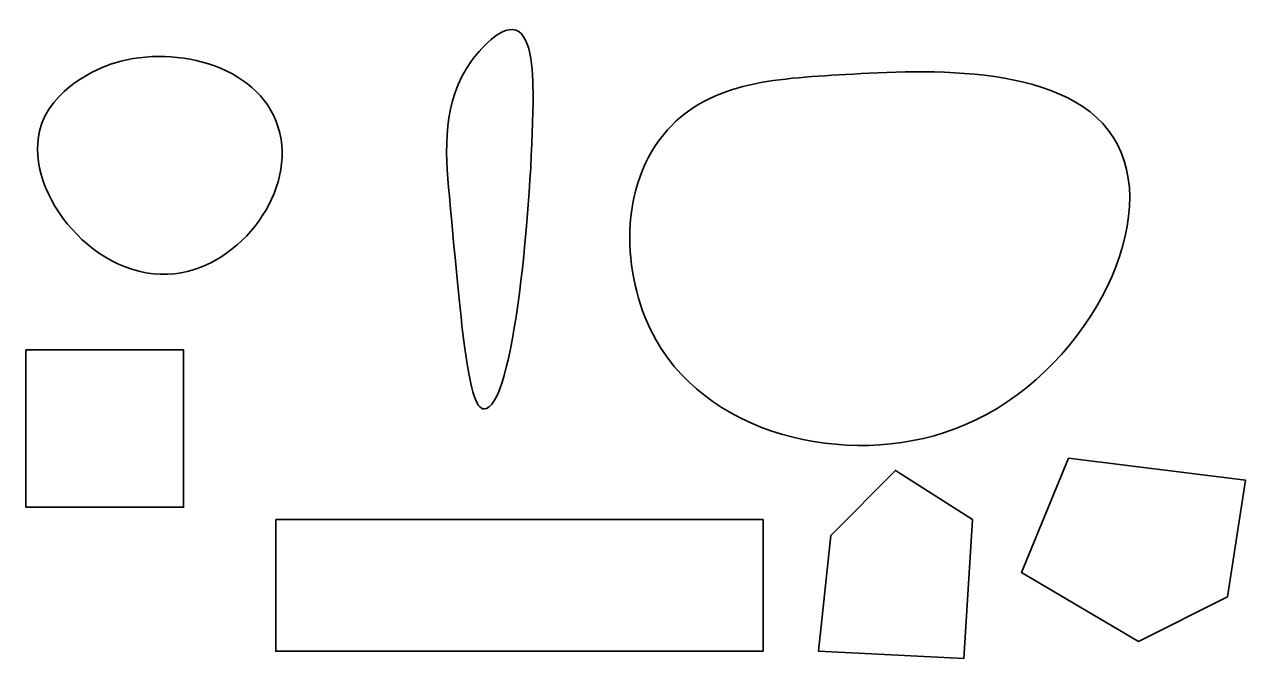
# Model space of a CAD drawing. Extents: x 0 to 441, y 1 to 230.
import ezdxf

# ---------------------------------------------------------------- set-up
doc = ezdxf.new("R2010")
doc.units = 0
doc.header["$MEASUREMENT"] = 0
doc.layers.add('Layer 1', color=7, linetype='Continuous', lineweight=0)

msp = doc.modelspace()

# ---------------------------------------------------------------- linework, layer by layer
at = {"layer": 'Layer 1', "color": 1, "lineweight": 35, "true_color": 0xff0000}
for points in [[(0.71, 112.27), (57.6, 112.27), (57.6, 55.38), (0.71, 55.38)], [(377.15, 73.15), (360.27, 31.82), (402.49, 6.93), (434.58, 23.08), (441.15, 65.15)], [(291.38, 45.15), (286.93, 3.38), (339.38, 0.71), (342.49, 50.93), (314.71, 68.71)], [(90.93, 50.93), (266.93, 50.93), (266.93, 3.37), (90.93, 3.37)]]:
    msp.add_lwpolyline(points, close=True, dxfattribs=at)
for points, knots in [([(153.6, 167.82), (152.06, 184.59), (150.98, 202.15), (161.6, 216.71), (162.33, 217.71), (171.38, 229.91), (177.6, 227.82), (183.66, 225.79), (183.92, 211.25), (183.82, 201.6), (183.45, 166.16), (176.98, 90.37), (166.04, 90.93), (160.64, 91.21), (158.29, 116.74), (153.6, 167.82)], [0, 0, 0, 0, 1, 1, 1, 2, 2, 2, 3, 3, 3, 4, 4, 4, 5, 5, 5, 5]), ([(5.6, 191.38), (9.43, 207.29), (27.77, 214.25), (30.93, 215.38), (52.24, 222.99), (84.63, 215.97), (91.82, 192.71), (98.85, 169.96), (78.39, 142.61), (54.49, 139.82), (26.06, 136.5), (0.15, 168.75), (5.6, 191.38)], [0, 0, 0, 0, 1, 1, 1, 2, 2, 2, 3, 3, 3, 4, 4, 4, 4]), ([(296.71, 211.82), (270.27, 210.3), (246.2, 208.92), (230.93, 190.04), (213.94, 169.04), (216.35, 136.87), (228.26, 115.82), (248.73, 79.64), (301.48, 68.84), (339.82, 85.15), (382.5, 103.31), (410.58, 156.47), (394.93, 186.48), (379.25, 216.56), (324.84, 213.43), (296.71, 211.81), (296.71, 211.81), (296.71, 211.82), (296.71, 211.82)], [0, 0, 0, 0, 1, 1, 1, 2, 2, 2, 3, 3, 3, 4, 4, 4, 5, 5, 5, 6, 6, 6, 6])]:
    msp.add_open_spline(points, degree=3, knots=knots, dxfattribs=at)

doc.saveas('drawing.dxf')
